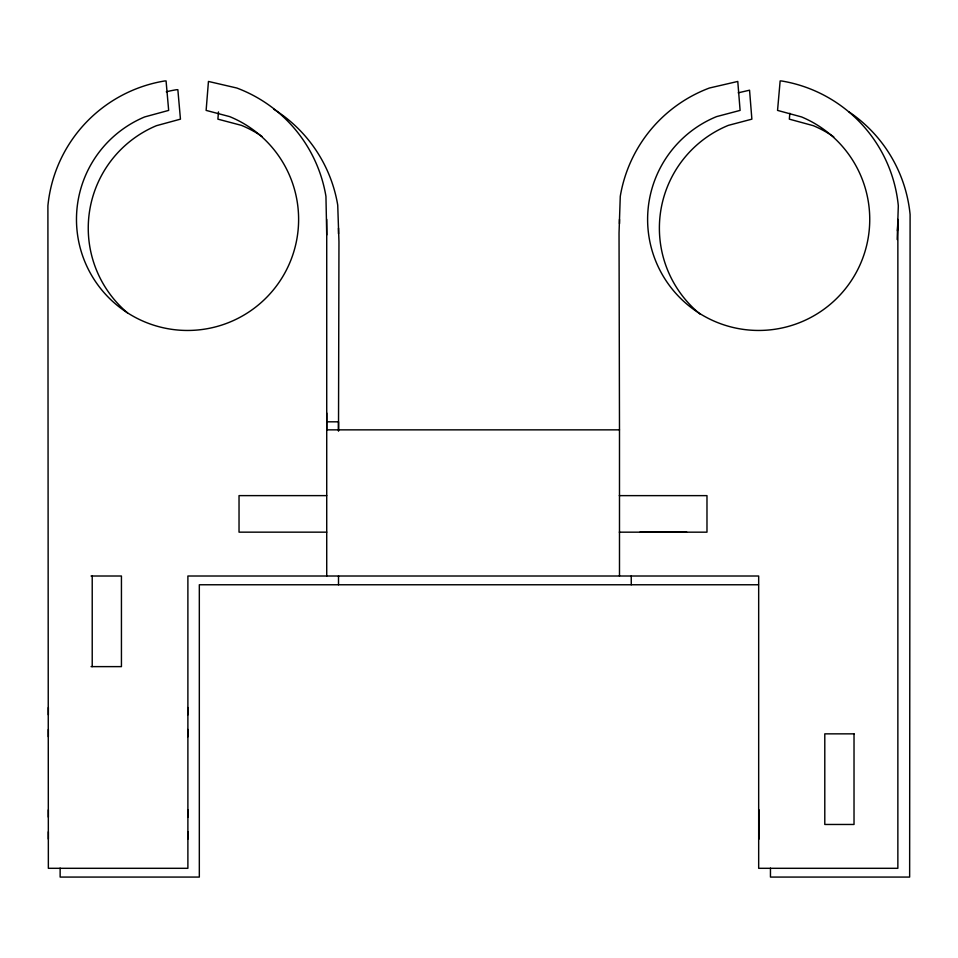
<?xml version="1.0" encoding="UTF-8"?>
<svg xmlns="http://www.w3.org/2000/svg" width="958" height="958" viewBox="0 0 958 958"><rect width="100%" height="100%" fill="white"/><g stroke="black" fill="none" stroke-linecap="round" stroke-linejoin="round"><path stroke-width="1.44" d="M48.355 831.772L48.355 839.076M48.355 817.162L48.355 809.845M48.355 729.469L48.355 736.774M48.355 714.848L48.355 707.543M187.888 839.076L187.888 831.772M187.888 817.15L187.888 809.845M187.888 736.774L187.888 729.469M187.888 714.848L187.888 707.543M326.726 413.054L326.726 429.855L619.491 429.855L619.036 232.986L620.269 196.378A140.311 140.311 0 0 1 709.399 88.016L737.78 81.442L740.103 110.398L716.56 116.613A111.08 111.08 0 0 0 670.301 286.67A111.08 111.08 0 0 0 846.537 287.34A111.08 111.08 0 0 0 801.571 116.936L777.549 110.398L780.147 80.927L781.68 80.987A140.311 140.311 0 0 1 898.317 205.79L897.179 239.524M338.509 430.214L338.509 421.819L326.618 421.819M619.491 576.009L619.491 429.855M218.484 111.918L217.897 119.151L241.44 125.366A111.08 111.08 0 0 1 261.917 136.383M789.847 113.26L789.332 119.151L813.354 125.69A111.08 111.08 0 0 1 833.747 136.862M326.726 234.973L325.948 196.378A140.311 140.311 0 0 0 236.818 88.016L208.449 81.442L206.126 110.398L229.657 116.613A111.08 111.08 0 0 1 275.928 286.67A111.08 111.08 0 0 1 99.68 287.34A111.08 111.08 0 0 1 144.646 116.936L168.668 110.398L166.069 80.927L164.537 80.987A140.311 140.311 0 0 0 47.9 205.79L48.355 868.307L187.888 868.307L187.888 576.009L758.676 576.009L758.676 868.307L897.862 868.307L897.862 219.394A140.419 140.419 0 0 1 897.395 230.818M738.199 92.83L749.551 90.196L751.874 119.151L728.343 125.366A111.08 111.08 0 0 0 700.25 314.224M326.726 495.621L239.033 495.621L239.033 532.157L326.726 532.157M619.299 495.633L706.98 495.633L706.98 532.169L619.299 532.169M639.956 532.157L686.718 532.157M91.07 576.009L121.438 576.009L121.438 666.624L91.07 666.624M758.485 584.763L199.324 584.763L199.324 877.073L60.138 877.073L60.138 868.104M631.226 575.998L631.274 584.763M770.46 868.128L770.46 877.073L909.645 877.073L910.1 214.556A140.311 140.311 0 0 0 849.016 111.894M759.023 809.845L759.023 839.076M619.491 219.394L619.491 223.645M338.509 228.16L338.509 233.824M338.509 431.172L338.964 241.751L337.731 205.144A140.311 140.311 0 0 0 273.629 109.128M338.509 575.998L338.509 584.763M326.726 219.394L326.726 576.009M92.219 576.009L92.219 666.624M127.534 312.907A111.08 111.08 0 0 1 156.429 125.69L180.451 119.151L177.853 89.693L176.32 89.741A140.311 140.311 0 0 0 166.273 91.788M854.021 733.852L824.79 733.852L824.79 824.467L854.021 824.467L854.021 733.852"/></g></svg>
